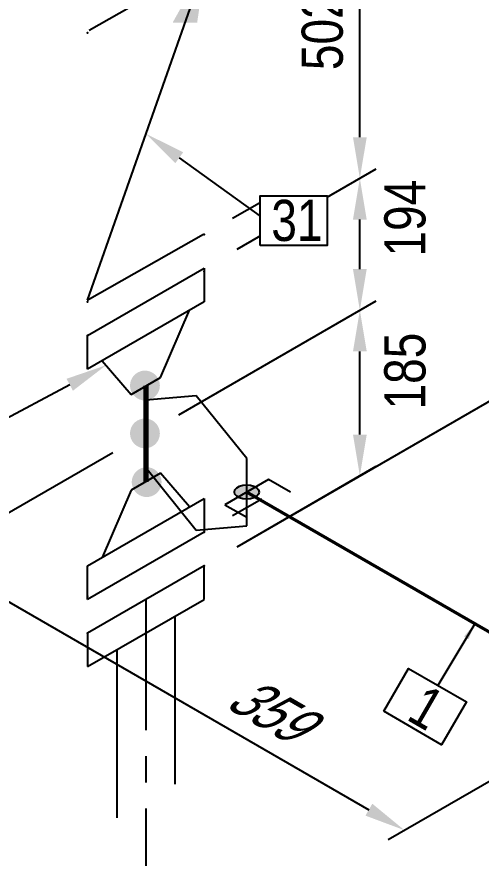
# Model space of a CAD drawing. Header units: millimetres. Extents: x 0 to 594, y 0 to 420.
# Drawn here: x 245.2 to 273.4, y 118.8 to 169.9 of the extents above; entities that cross this region are included whole.
import ezdxf
from ezdxf import colors
from ezdxf.entities.mleader import LeaderData, LeaderLine
from ezdxf.enums import TextEntityAlignment as Align
from ezdxf.math import Vec2, Vec3

# ---------------------------------------------------------------- set-up
doc = ezdxf.new("R2010")
doc.units = ezdxf.units.MM
doc.header["$LTSCALE"] = 0.25
doc.linetypes.add('CENTER', pattern=[50.8, 31.75, -6.35, 6.35, -6.35])
doc.linetypes.add('DASHED2', pattern=[9.525, 6.35, -3.175])
for name, color, linetype in [('기호', 4, 'Continuous'), ('밸브', 4, 'Continuous'), ('연속', 7, 'DASHED2'), ('열 추적 선', 7, 'CENTER'), ('용접', 1, 'Continuous'), ('주석', 7, 'Continuous'), ('치수', 1, 'Continuous')]:
    doc.layers.add(name, color=color, linetype=linetype)
doc.layers.add('파이프', color=3, linetype='Continuous', lineweight=70)
doc.layers.add('파이프 작은 보어', color=30, linetype='Continuous', lineweight=50)
doc.styles.add('AdskIsoAnnotation', font='arial.ttf', dxfattribs={"width": 0.8, "height": 1})
doc.styles.add('AdskIsoMetric', font='arial.ttf', dxfattribs={"width": 0.8, "height": 2.5})
doc.styles.add('AdskIsoMetric-30', font='arial.ttf', dxfattribs={"width": 0.8, "height": 2.5})
doc.styles.add('AdskIsoMetric30', font='arial.ttf', dxfattribs={"width": 0.8, "oblique": 30, "height": 2.5})
doc.styles.get("Standard").update_dxf_attribs({"font": 'arial.ttf'})
doc.dimstyles.new('AdskIsoMetric', dxfattribs={"dimtxt": 2.5, "dimasz": 2.5, "dimexe": 1, "dimexo": 2, "dimgap": 0.8, "dimtad": 1, "dimdec": 0, "dimrnd": 1, "dimzin": 0, "dimdsep": 46, "dimtxsty": 'AdskIsoMetric', "dimcen": 0, "dimclrt": 7, "dimadec": 0, "dimazin": 0, "dimtfac": 1, "dimtdec": 0, "dimtmove": 1, "dimatfit": 3, "dimfxl": 0, "dimfrac": 2, "dimtolj": 1, "dimtzin": 0, "dimarcsym": 0})

# ---------------------------------------------------------------- blocks, each defined once
blk = doc.blocks.new('끝 장비-1-IsoRight')
at = {"color": 0, "linetype": 'ByBlock', "lineweight": -2, "extrusion": (0.707107, 0.408248, -0.57735)}
for p, q in [((-0.0884, 0.1531), (-0.5303, 0.4082)), ((0, 0.2041), (-0.0884, 0.2552)), ((-0.0884, 0.2552), (-0.0884, -0.1531)), ((-0.0884, -0.051), (-0.5303, 0.2041)), ((0, -0.2041), (0, 0.2041)), ((-0.0884, -0.1531), (0, -0.2041))]:
    blk.add_line(p, q, dxfattribs=at)
blk = doc.blocks.new('개스킷-1-IsoRight')
at = {"color": 0, "linetype": 'ByBlock', "lineweight": -2, "extrusion": (1, 0, 0)}
for p in [(-0.0442, 0.2296), (0.0442, 0.1786), (-0.0529, -0.1736), (0.0442, -0.2296)]:
    blk.add_point(p, dxfattribs=at)
blk = doc.blocks.new('플랜지WN-1-IsoRight')
at = {"color": 0, "linetype": 'ByBlock', "lineweight": -2, "extrusion": (0.707107, 0.408248, -0.57735)}
for p, q in [((0.0221, 0.1914), (0.1105, 0.1403)), ((0.0221, -0.2169), (0.0221, 0.1914)), ((0.0221, 0.1403), (-0.1105, 0.1148)), ((0.1105, 0.1403), (0.1105, -0.2679)), ((-0.1105, 0.1148), (-0.1105, 0.0128)), ((-0.1105, 0.0128), (0.0221, -0.1659)), ((0.1105, -0.2679), (0.0221, -0.2169))]:
    blk.add_line(p, q, dxfattribs=at)
blk = doc.blocks.new('화살표된 체크 밸브-2-Iso2DSkew180')
h = blk.add_hatch(color=256)
h.paths.add_polyline_path([(2.374, 6.741), (3.117, 6.732), (3.632, 10.313)], flags=0)
h.paths.add_polyline_path([(1.631, 6.75), (2.374, 6.741), (3.632, 10.313)], flags=0)
at = {"color": 0, "extrusion": (-0.707107, 0.408248, -0.57735)}
for p, q in [((3.627, 10.3), (-3.561, -10.112)), ((-3.444, 6.285), (3.627, 10.3)), ((-3.561, -10.112), (3.51, -6.097))]:
    blk.add_line(p, q, dxfattribs=at)
blk = doc.blocks.new('*D95')
at = {"layer": 'Defpoints', "color": 0}
for p in [(253.05, 144.559), (281.742, 127.993), (268.752, 120.493)]:
    blk.add_point(p, dxfattribs=at)
at = {"layer": '치수', "color": 0, "lineweight": -2}
for p, q in [((251.05, 143.404), (239.059, 136.482)), ((242.224, 135.809), (266.587, 121.743)), ((279.742, 126.838), (267.752, 119.916))]:
    blk.add_line(p, q, dxfattribs=at)
at = {"layer": '치수', "color": 0}
for points in [[(242.433, 136.17), (242.016, 135.448), (240.059, 137.059)], [(266.795, 122.104), (266.379, 121.382), (268.752, 120.493)]]:
    blk.add_solid(points, dxfattribs=at)
at = {"layer": '치수', "color": 7, "insert": (260.411, 127.925), "char_height": 2.5, "attachment_point": 5, "rotation": 330, "style": 'AdskIsoMetric30'}
blk.add_mtext('\\A1;359', dxfattribs=at)
blk = doc.blocks.new('*D117')
at = {"layer": 'Defpoints', "color": 0}
for p in [(266.04, 152.059), (253.05, 144.559), (256.585, 136.55)]:
    blk.add_point(p, dxfattribs=at)
at = {"layer": '치수', "color": 0, "lineweight": -2}
for p, q in [((255.05, 145.714), (267.04, 152.636)), ((266.04, 144.509), (266.04, 149.559)), ((258.585, 137.704), (267.04, 142.586))]:
    blk.add_line(p, q, dxfattribs=at)
at = {"layer": '치수', "color": 0}
for points in [[(265.623, 149.559), (266.457, 149.559), (266.04, 152.059)], [(265.623, 144.509), (266.457, 144.509), (266.04, 142.009)]]:
    blk.add_solid(points, dxfattribs=at)
at = {"layer": '치수', "color": 7, "insert": (268.79, 148.367), "char_height": 2.5, "attachment_point": 5, "rotation": 90, "style": 'AdskIsoMetric-30'}
blk.add_mtext('\\A1;185', dxfattribs=at)
blk = doc.blocks.new('개스킷 해치 표식-1-IsoRight')
at = {"linetype": 'ByBlock', "lineweight": -2, "extrusion": (0.707107, 0.408248, -0.57735)}
blk.add_line((0, 0), (0, 0.1021), dxfattribs=at)
blk = doc.blocks.new('*D118')
at = {"layer": 'Defpoints', "color": 0}
for p in [(266.04, 160.068), (256.585, 154.609), (253.05, 144.559)]:
    blk.add_point(p, dxfattribs=at)
at = {"layer": '치수', "color": 0, "lineweight": -2}
for p, q in [((258.585, 155.764), (267.04, 160.645)), ((266.04, 154.559), (266.04, 157.568)), ((255.05, 145.714), (267.04, 152.636))]:
    blk.add_line(p, q, dxfattribs=at)
at = {"layer": '치수', "color": 0}
for points in [[(265.623, 157.568), (266.457, 157.568), (266.04, 160.068)], [(265.623, 154.559), (266.457, 154.559), (266.04, 152.059)]]:
    blk.add_solid(points, dxfattribs=at)
at = {"layer": '치수', "color": 7, "insert": (268.79, 157.651), "char_height": 2.5, "attachment_point": 5, "rotation": 90, "style": 'AdskIsoMetric-30'}
blk.add_mtext('\\A1;194', dxfattribs=at)
blk = doc.blocks.new('*D119')
at = {"layer": 'Defpoints', "color": 0}
for p in [(266.04, 180.491), (256.585, 175.032), (256.585, 154.609)]:
    blk.add_point(p, dxfattribs=at)
at = {"layer": '치수', "color": 0, "lineweight": -2}
for p, q in [((258.585, 176.187), (267.04, 181.068)), ((266.04, 162.568), (266.04, 177.991)), ((258.585, 155.764), (267.04, 160.645))]:
    blk.add_line(p, q, dxfattribs=at)
at = {"layer": '치수', "color": 0}
for points in [[(265.623, 177.991), (266.457, 177.991), (266.04, 180.491)], [(265.623, 162.568), (266.457, 162.568), (266.04, 160.068)]]:
    blk.add_solid(points, dxfattribs=at)
at = {"layer": '치수', "color": 7, "insert": (263.774, 168.971), "char_height": 2.5, "attachment_point": 5, "rotation": 90, "style": 'AdskIsoMetric-30'}
blk.add_mtext('\\A1;502', dxfattribs=at)
blk = doc.blocks.new('*D124')
at = {"layer": 'Defpoints', "color": 0}
for p in [(274.7, 282.258), (253.05, 269.758), (256.585, 136.55)]:
    blk.add_point(p, dxfattribs=at)
at = {"layer": '치수', "color": 0, "lineweight": -2}
for p, q in [((255.05, 270.913), (275.7, 282.835)), ((274.7, 149.509), (274.7, 279.758)), ((258.585, 137.704), (275.7, 147.586))]:
    blk.add_line(p, q, dxfattribs=at)
at = {"layer": '치수', "color": 0}
for points in [[(274.284, 279.758), (275.117, 279.758), (274.7, 282.258)], [(274.284, 149.509), (275.117, 149.509), (274.7, 147.009)]]:
    blk.add_solid(points, dxfattribs=at)
at = {"layer": '치수', "color": 7, "insert": (272.433, 213.324), "char_height": 2.5, "attachment_point": 5, "rotation": 90, "style": 'AdskIsoMetric-30'}
blk.add_mtext('\\A1;1885', dxfattribs=at)
blk = doc.blocks.new('Olet1-2-Iso2DSkew180')
at = {"color": 0, "linetype": 'ByBlock', "lineweight": -2, "extrusion": (-0.707107, -0.408248, 0.57735)}
for p, q in [((3.062, 2.315), (0, 2.041)), ((6.124, -1.494), (3.062, 2.315)), ((0, 2.041), (0, -2.041)), ((6.124, -5.577), (6.124, -1.494)), ((0, -2.041), (3.062, -5.85)), ((3.062, -5.85), (6.124, -5.577))]:
    blk.add_line(p, q, dxfattribs=at)
blk = doc.blocks.new('SocketWeld-2-IsoLeft')
blk.add_hatch(color=256).paths.add_polyline_path([(0.0405, 0.017), (0.0406, 0.0168), (0.0407, 0.0166), (0.0409, 0.0165), (0.041, 0.0163), (0.0412, 0.0161), (0.0413, 0.016), (0.0415, 0.0158), (0.0416, 0.0157), (0.0418, 0.0155), (0.0419, 0.0153), (0.042, 0.0152), (0.0422, 0.015), (0.0423, 0.0148), (0.0425, 0.0147), (0.0426, 0.0145), (0.0428, 0.0143), (0.0429, 0.0142), (0.0431, 0.014), (0.0432, 0.0138), (0.0433, 0.0137), (0.0435, 0.0135), (0.0436, 0.0134), (0.0438, 0.0132), (0.0439, 0.013), (0.0441, 0.0129), (0.0442, 0.0127), (0.0444, 0.0125), (0.0445, 0.0124), (0.0447, 0.0122), (0.0448, 0.012), (0.0449, 0.0119), (0.0451, 0.0117), (0.0452, 0.0115), (0.0454, 0.0114), (0.0455, 0.0112), (0.0457, 0.0111), (0.0458, 0.0109), (0.046, 0.0107), (0.0461, 0.0106), (0.0462, 0.0104), (0.0464, 0.0102), (0.0465, 0.0101), (0.0467, 0.0099), (0.0468, 0.0097), (0.047, 0.0096), (0.0471, 0.0094), (0.0473, 0.0092), (0.0474, 0.0091), (0.0476, 0.0089), (0.0476, 0.0089), (0.0476, 0.0087), (0.0477, 0.0086), (0.0477, 0.0084), (0.0478, 0.0082), (0.0478, 0.008), (0.0479, 0.0078), (0.0479, 0.0076), (0.048, 0.0075), (0.048, 0.0073), (0.0481, 0.0071), (0.0481, 0.0069), (0.0482, 0.0067), (0.0482, 0.0066), (0.0483, 0.0064), (0.0483, 0.0062), (0.0484, 0.006), (0.0484, 0.0058), (0.0485, 0.0056), (0.0485, 0.0055), (0.0486, 0.0053), (0.0486, 0.0051), (0.0487, 0.0049), (0.0487, 0.0047), (0.0488, 0.0046), (0.0488, 0.0044), (0.0489, 0.0042), (0.0489, 0.004), (0.049, 0.0038), (0.049, 0.0036), (0.0491, 0.0035), (0.0491, 0.0033), (0.0492, 0.0031), (0.0492, 0.0029), (0.0493, 0.0027), (0.0493, 0.0025), (0.0494, 0.0024), (0.0494, 0.0022), (0.0495, 0.002), (0.0495, 0.0018), (0.0496, 0.0016), (0.0496, 0.0015), (0.0497, 0.0013), (0.0497, 0.0011), (0.0498, 0.0009), (0.0498, 0.0007), (0.0499, 0.0005), (0.0499, 0.0004), (0.05, 0.0002), (0.05, 0), (0.05, 0), (0.05, -0.0002), (0.0499, -0.0004), (0.0499, -0.0005), (0.0498, -0.0007), (0.0498, -0.0009), (0.0497, -0.0011), (0.0497, -0.0013), (0.0496, -0.0015), (0.0496, -0.0016), (0.0495, -0.0018), (0.0495, -0.002), (0.0494, -0.0022), (0.0494, -0.0024), (0.0493, -0.0025), (0.0493, -0.0027), (0.0492, -0.0029), (0.0492, -0.0031), (0.0491, -0.0033), (0.0491, -0.0035), (0.049, -0.0036), (0.049, -0.0038), (0.0489, -0.004), (0.0489, -0.0042), (0.0488, -0.0044), (0.0488, -0.0046), (0.0487, -0.0047), (0.0487, -0.0049), (0.0486, -0.0051), (0.0486, -0.0053), (0.0485, -0.0055), (0.0485, -0.0056), (0.0484, -0.0058), (0.0484, -0.006), (0.0483, -0.0062), (0.0483, -0.0064), (0.0482, -0.0066), (0.0482, -0.0067), (0.0481, -0.0069), (0.0481, -0.0071), (0.048, -0.0073), (0.048, -0.0075), (0.0479, -0.0076), (0.0479, -0.0078), (0.0478, -0.008), (0.0478, -0.0082), (0.0477, -0.0084), (0.0477, -0.0086), (0.0476, -0.0087), (0.0476, -0.0089), (0.0476, -0.0089), (0.0474, -0.0091), (0.0473, -0.0092), (0.0471, -0.0094), (0.047, -0.0096), (0.0468, -0.0097), (0.0467, -0.0099), (0.0465, -0.0101), (0.0464, -0.0102), (0.0462, -0.0104), (0.0461, -0.0106), (0.046, -0.0107), (0.0458, -0.0109), (0.0457, -0.0111), (0.0455, -0.0112), (0.0454, -0.0114), (0.0452, -0.0115), (0.0451, -0.0117), (0.0449, -0.0119), (0.0448, -0.012), (0.0447, -0.0122), (0.0445, -0.0124), (0.0444, -0.0125), (0.0442, -0.0127), (0.0441, -0.0129), (0.0439, -0.013), (0.0438, -0.0132), (0.0436, -0.0134), (0.0435, -0.0135), (0.0433, -0.0137), (0.0432, -0.0138), (0.0431, -0.014), (0.0429, -0.0142), (0.0428, -0.0143), (0.0426, -0.0145), (0.0425, -0.0147), (0.0423, -0.0148), (0.0422, -0.015), (0.042, -0.0152), (0.0419, -0.0153), (0.0418, -0.0155), (0.0416, -0.0157), (0.0415, -0.0158), (0.0413, -0.016), (0.0412, -0.0161), (0.041, -0.0163), (0.0409, -0.0165), (0.0407, -0.0166), (0.0406, -0.0168), (0.0405, -0.017), (0.0405, -0.017), (0.0402, -0.0171), (0.04, -0.0172), (0.0398, -0.0174), (0.0395, -0.0175), (0.0393, -0.0176), (0.0391, -0.0177), (0.0389, -0.0179), (0.0386, -0.018), (0.0384, -0.0181), (0.0382, -0.0183), (0.038, -0.0184), (0.0377, -0.0185), (0.0375, -0.0187), (0.0373, -0.0188), (0.0371, -0.0189), (0.0368, -0.0191), (0.0366, -0.0192), (0.0364, -0.0193), (0.0362, -0.0194), (0.0359, -0.0196), (0.0357, -0.0197), (0.0355, -0.0198), (0.0353, -0.02), (0.035, -0.0201), (0.0348, -0.0202), (0.0346, -0.0204), (0.0344, -0.0205), (0.0341, -0.0206), (0.0339, -0.0207), (0.0337, -0.0209), (0.0335, -0.021), (0.0332, -0.0211), (0.033, -0.0213), (0.0328, -0.0214), (0.0325, -0.0215), (0.0323, -0.0217), (0.0321, -0.0218), (0.0319, -0.0219), (0.0316, -0.0221), (0.0314, -0.0222), (0.0312, -0.0223), (0.031, -0.0224), (0.0307, -0.0226), (0.0305, -0.0227), (0.0303, -0.0228), (0.0301, -0.023), (0.0298, -0.0231), (0.0296, -0.0232), (0.0294, -0.0234), (0.0294, -0.0234), (0.0291, -0.0234), (0.0288, -0.0235), (0.0285, -0.0236), (0.0283, -0.0237), (0.028, -0.0238), (0.0277, -0.0239), (0.0274, -0.0239), (0.0271, -0.024), (0.0268, -0.0241), (0.0265, -0.0242), (0.0263, -0.0243), (0.026, -0.0244), (0.0257, -0.0244), (0.0254, -0.0245), (0.0251, -0.0246), (0.0248, -0.0247), (0.0246, -0.0248), (0.0243, -0.0249), (0.024, -0.0249), (0.0237, -0.025), (0.0234, -0.0251), (0.0231, -0.0252), (0.0228, -0.0253), (0.0226, -0.0254), (0.0223, -0.0254), (0.022, -0.0255), (0.0217, -0.0256), (0.0214, -0.0257), (0.0211, -0.0258), (0.0209, -0.0259), (0.0206, -0.0259), (0.0203, -0.026), (0.02, -0.0261), (0.0197, -0.0262), (0.0194, -0.0263), (0.0191, -0.0264), (0.0189, -0.0265), (0.0186, -0.0265), (0.0183, -0.0266), (0.018, -0.0267), (0.0177, -0.0268), (0.0174, -0.0269), (0.0172, -0.027), (0.0169, -0.027), (0.0166, -0.0271), (0.0163, -0.0272), (0.016, -0.0273), (0.0157, -0.0274), (0.0155, -0.0275), (0.0155, -0.0275), (0.0151, -0.0275), (0.0148, -0.0275), (0.0145, -0.0275), (0.0142, -0.0276), (0.0139, -0.0276), (0.0136, -0.0276), (0.0132, -0.0277), (0.0129, -0.0277), (0.0126, -0.0277), (0.0123, -0.0277), (0.012, -0.0278), (0.0117, -0.0278), (0.0114, -0.0278), (0.011, -0.0279), (0.0107, -0.0279), (0.0104, -0.0279), (0.0101, -0.0279), (0.0098, -0.028), (0.0095, -0.028), (0.0091, -0.028), (0.0088, -0.0281), (0.0085, -0.0281), (0.0082, -0.0281), (0.0079, -0.0281), (0.0076, -0.0282), (0.0073, -0.0282), (0.0069, -0.0282), (0.0066, -0.0283), (0.0063, -0.0283), (0.006, -0.0283), (0.0057, -0.0283), (0.0054, -0.0284), (0.005, -0.0284), (0.0047, -0.0284), (0.0044, -0.0285), (0.0041, -0.0285), (0.0038, -0.0285), (0.0035, -0.0286), (0.0032, -0.0286), (0.0028, -0.0286), (0.0025, -0.0286), (0.0022, -0.0287), (0.0019, -0.0287), (0.0016, -0.0287), (0.0013, -0.0288), (0.0009, -0.0288), (0.0006, -0.0288), (0.0003, -0.0288), (0, -0.0289), (0, -0.0289), (-0.0003, -0.0288), (-0.0006, -0.0288), (-0.0009, -0.0288), (-0.0013, -0.0288), (-0.0016, -0.0287), (-0.0019, -0.0287), (-0.0022, -0.0287), (-0.0025, -0.0286), (-0.0028, -0.0286), (-0.0032, -0.0286), (-0.0035, -0.0286), (-0.0038, -0.0285), (-0.0041, -0.0285), (-0.0044, -0.0285), (-0.0047, -0.0284), (-0.005, -0.0284), (-0.0054, -0.0284), (-0.0057, -0.0283), (-0.006, -0.0283), (-0.0063, -0.0283), (-0.0066, -0.0283), (-0.0069, -0.0282), (-0.0073, -0.0282), (-0.0076, -0.0282), (-0.0079, -0.0281), (-0.0082, -0.0281), (-0.0085, -0.0281), (-0.0088, -0.0281), (-0.0091, -0.028), (-0.0095, -0.028), (-0.0098, -0.028), (-0.0101, -0.0279), (-0.0104, -0.0279), (-0.0107, -0.0279), (-0.011, -0.0279), (-0.0114, -0.0278), (-0.0117, -0.0278), (-0.012, -0.0278), (-0.0123, -0.0277), (-0.0126, -0.0277), (-0.0129, -0.0277), (-0.0132, -0.0277), (-0.0136, -0.0276), (-0.0139, -0.0276), (-0.0142, -0.0276), (-0.0145, -0.0275), (-0.0148, -0.0275), (-0.0151, -0.0275), (-0.0155, -0.0275), (-0.0155, -0.0275), (-0.0157, -0.0274), (-0.016, -0.0273), (-0.0163, -0.0272), (-0.0166, -0.0271), (-0.0169, -0.027), (-0.0172, -0.027), (-0.0174, -0.0269), (-0.0177, -0.0268), (-0.018, -0.0267), (-0.0183, -0.0266), (-0.0186, -0.0265), (-0.0189, -0.0265), (-0.0191, -0.0264), (-0.0194, -0.0263), (-0.0197, -0.0262), (-0.02, -0.0261), (-0.0203, -0.026), (-0.0206, -0.0259), (-0.0209, -0.0259), (-0.0211, -0.0258), (-0.0214, -0.0257), (-0.0217, -0.0256), (-0.022, -0.0255), (-0.0223, -0.0254), (-0.0226, -0.0254), (-0.0228, -0.0253), (-0.0231, -0.0252), (-0.0234, -0.0251), (-0.0237, -0.025), (-0.024, -0.0249), (-0.0243, -0.0249), (-0.0246, -0.0248), (-0.0248, -0.0247), (-0.0251, -0.0246), (-0.0254, -0.0245), (-0.0257, -0.0244), (-0.026, -0.0244), (-0.0263, -0.0243), (-0.0265, -0.0242), (-0.0268, -0.0241), (-0.0271, -0.024), (-0.0274, -0.0239), (-0.0277, -0.0239), (-0.028, -0.0238), (-0.0283, -0.0237), (-0.0285, -0.0236), (-0.0288, -0.0235), (-0.0291, -0.0234), (-0.0294, -0.0234), (-0.0294, -0.0234), (-0.0296, -0.0232), (-0.0298, -0.0231), (-0.0301, -0.023), (-0.0303, -0.0228), (-0.0305, -0.0227), (-0.0307, -0.0226), (-0.031, -0.0224), (-0.0312, -0.0223), (-0.0314, -0.0222), (-0.0316, -0.0221), (-0.0319, -0.0219), (-0.0321, -0.0218), (-0.0323, -0.0217), (-0.0325, -0.0215), (-0.0328, -0.0214), (-0.033, -0.0213), (-0.0332, -0.0211), (-0.0335, -0.021), (-0.0337, -0.0209), (-0.0339, -0.0207), (-0.0341, -0.0206), (-0.0344, -0.0205), (-0.0346, -0.0204), (-0.0348, -0.0202), (-0.035, -0.0201), (-0.0353, -0.02), (-0.0355, -0.0198), (-0.0357, -0.0197), (-0.0359, -0.0196), (-0.0362, -0.0194), (-0.0364, -0.0193), (-0.0366, -0.0192), (-0.0368, -0.0191), (-0.0371, -0.0189), (-0.0373, -0.0188), (-0.0375, -0.0187), (-0.0377, -0.0185), (-0.038, -0.0184), (-0.0382, -0.0183), (-0.0384, -0.0181), (-0.0386, -0.018), (-0.0389, -0.0179), (-0.0391, -0.0177), (-0.0393, -0.0176), (-0.0395, -0.0175), (-0.0398, -0.0174), (-0.04, -0.0172), (-0.0402, -0.0171), (-0.0405, -0.017), (-0.0405, -0.017), (-0.0406, -0.0168), (-0.0407, -0.0166), (-0.0409, -0.0165), (-0.041, -0.0163), (-0.0412, -0.0161), (-0.0413, -0.016), (-0.0415, -0.0158), (-0.0416, -0.0157), (-0.0418, -0.0155), (-0.0419, -0.0153), (-0.042, -0.0152), (-0.0422, -0.015), (-0.0423, -0.0148), (-0.0425, -0.0147), (-0.0426, -0.0145), (-0.0428, -0.0143), (-0.0429, -0.0142), (-0.0431, -0.014), (-0.0432, -0.0138), (-0.0433, -0.0137), (-0.0435, -0.0135), (-0.0436, -0.0134), (-0.0438, -0.0132), (-0.0439, -0.013), (-0.0441, -0.0129), (-0.0442, -0.0127), (-0.0444, -0.0125), (-0.0445, -0.0124), (-0.0447, -0.0122), (-0.0448, -0.012), (-0.0449, -0.0119), (-0.0451, -0.0117), (-0.0452, -0.0115), (-0.0454, -0.0114), (-0.0455, -0.0112), (-0.0457, -0.0111), (-0.0458, -0.0109), (-0.046, -0.0107), (-0.0461, -0.0106), (-0.0462, -0.0104), (-0.0464, -0.0102), (-0.0465, -0.0101), (-0.0467, -0.0099), (-0.0468, -0.0097), (-0.047, -0.0096), (-0.0471, -0.0094), (-0.0473, -0.0092), (-0.0474, -0.0091), (-0.0476, -0.0089), (-0.0476, -0.0089), (-0.0476, -0.0087), (-0.0477, -0.0086), (-0.0477, -0.0084), (-0.0478, -0.0082), (-0.0478, -0.008), (-0.0479, -0.0078), (-0.0479, -0.0076), (-0.048, -0.0075), (-0.048, -0.0073), (-0.0481, -0.0071), (-0.0481, -0.0069), (-0.0482, -0.0067), (-0.0482, -0.0066), (-0.0483, -0.0064), (-0.0483, -0.0062), (-0.0484, -0.006), (-0.0484, -0.0058), (-0.0485, -0.0056), (-0.0485, -0.0055), (-0.0486, -0.0053), (-0.0486, -0.0051), (-0.0487, -0.0049), (-0.0487, -0.0047), (-0.0488, -0.0046), (-0.0488, -0.0044), (-0.0489, -0.0042), (-0.0489, -0.004), (-0.049, -0.0038), (-0.049, -0.0036), (-0.0491, -0.0035), (-0.0491, -0.0033), (-0.0492, -0.0031), (-0.0492, -0.0029), (-0.0493, -0.0027), (-0.0493, -0.0025), (-0.0494, -0.0024), (-0.0494, -0.0022), (-0.0495, -0.002), (-0.0495, -0.0018), (-0.0496, -0.0016), (-0.0496, -0.0015), (-0.0497, -0.0013), (-0.0497, -0.0011), (-0.0498, -0.0009), (-0.0498, -0.0007), (-0.0499, -0.0005), (-0.0499, -0.0004), (-0.05, -0.0002), (-0.05, 0), (-0.05, 0), (-0.05, 0.0002), (-0.0499, 0.0004), (-0.0499, 0.0005), (-0.0498, 0.0007), (-0.0498, 0.0009), (-0.0497, 0.0011), (-0.0497, 0.0013), (-0.0496, 0.0015), (-0.0496, 0.0016), (-0.0495, 0.0018), (-0.0495, 0.002), (-0.0494, 0.0022), (-0.0494, 0.0024), (-0.0493, 0.0025), (-0.0493, 0.0027), (-0.0492, 0.0029), (-0.0492, 0.0031), (-0.0491, 0.0033), (-0.0491, 0.0035), (-0.049, 0.0036), (-0.049, 0.0038), (-0.0489, 0.004), (-0.0489, 0.0042), (-0.0488, 0.0044), (-0.0488, 0.0046), (-0.0487, 0.0047), (-0.0487, 0.0049), (-0.0486, 0.0051), (-0.0486, 0.0053), (-0.0485, 0.0055), (-0.0485, 0.0056), (-0.0484, 0.0058), (-0.0484, 0.006), (-0.0483, 0.0062), (-0.0483, 0.0064), (-0.0482, 0.0066), (-0.0482, 0.0067), (-0.0481, 0.0069), (-0.0481, 0.0071), (-0.048, 0.0073), (-0.048, 0.0075), (-0.0479, 0.0076), (-0.0479, 0.0078), (-0.0478, 0.008), (-0.0478, 0.0082), (-0.0477, 0.0084), (-0.0477, 0.0086), (-0.0476, 0.0087), (-0.0476, 0.0089), (-0.0476, 0.0089), (-0.0474, 0.0091), (-0.0473, 0.0092), (-0.0471, 0.0094), (-0.047, 0.0096), (-0.0468, 0.0097), (-0.0467, 0.0099), (-0.0465, 0.0101), (-0.0464, 0.0102), (-0.0462, 0.0104), (-0.0461, 0.0106), (-0.046, 0.0107), (-0.0458, 0.0109), (-0.0457, 0.0111), (-0.0455, 0.0112), (-0.0454, 0.0114), (-0.0452, 0.0115), (-0.0451, 0.0117), (-0.0449, 0.0119), (-0.0448, 0.012), (-0.0447, 0.0122), (-0.0445, 0.0124), (-0.0444, 0.0125), (-0.0442, 0.0127), (-0.0441, 0.0129), (-0.0439, 0.013), (-0.0438, 0.0132), (-0.0436, 0.0134), (-0.0435, 0.0135), (-0.0433, 0.0137), (-0.0432, 0.0138), (-0.0431, 0.014), (-0.0429, 0.0142), (-0.0428, 0.0143), (-0.0426, 0.0145), (-0.0425, 0.0147), (-0.0423, 0.0148), (-0.0422, 0.015), (-0.042, 0.0152), (-0.0419, 0.0153), (-0.0418, 0.0155), (-0.0416, 0.0157), (-0.0415, 0.0158), (-0.0413, 0.016), (-0.0412, 0.0161), (-0.041, 0.0163), (-0.0409, 0.0165), (-0.0407, 0.0166), (-0.0406, 0.0168), (-0.0405, 0.017), (-0.0405, 0.017), (-0.0402, 0.0171), (-0.04, 0.0172), (-0.0398, 0.0174), (-0.0395, 0.0175), (-0.0393, 0.0176), (-0.0391, 0.0177), (-0.0389, 0.0179), (-0.0386, 0.018), (-0.0384, 0.0181), (-0.0382, 0.0183), (-0.038, 0.0184), (-0.0377, 0.0185), (-0.0375, 0.0187), (-0.0373, 0.0188), (-0.0371, 0.0189), (-0.0368, 0.0191), (-0.0366, 0.0192), (-0.0364, 0.0193), (-0.0362, 0.0194), (-0.0359, 0.0196), (-0.0357, 0.0197), (-0.0355, 0.0198), (-0.0353, 0.02), (-0.035, 0.0201), (-0.0348, 0.0202), (-0.0346, 0.0204), (-0.0344, 0.0205), (-0.0341, 0.0206), (-0.0339, 0.0207), (-0.0337, 0.0209), (-0.0335, 0.021), (-0.0332, 0.0211), (-0.033, 0.0213), (-0.0328, 0.0214), (-0.0325, 0.0215), (-0.0323, 0.0217), (-0.0321, 0.0218), (-0.0319, 0.0219), (-0.0316, 0.0221), (-0.0314, 0.0222), (-0.0312, 0.0223), (-0.031, 0.0224), (-0.0307, 0.0226), (-0.0305, 0.0227), (-0.0303, 0.0228), (-0.0301, 0.023), (-0.0298, 0.0231), (-0.0296, 0.0232), (-0.0294, 0.0234), (-0.0294, 0.0234), (-0.0291, 0.0234), (-0.0288, 0.0235), (-0.0285, 0.0236), (-0.0283, 0.0237), (-0.028, 0.0238), (-0.0277, 0.0239), (-0.0274, 0.0239), (-0.0271, 0.024), (-0.0268, 0.0241), (-0.0265, 0.0242), (-0.0263, 0.0243), (-0.026, 0.0244), (-0.0257, 0.0244), (-0.0254, 0.0245), (-0.0251, 0.0246), (-0.0248, 0.0247), (-0.0246, 0.0248), (-0.0243, 0.0249), (-0.024, 0.0249), (-0.0237, 0.025), (-0.0234, 0.0251), (-0.0231, 0.0252), (-0.0228, 0.0253), (-0.0226, 0.0254), (-0.0223, 0.0254), (-0.022, 0.0255), (-0.0217, 0.0256), (-0.0214, 0.0257), (-0.0211, 0.0258), (-0.0209, 0.0259), (-0.0206, 0.0259), (-0.0203, 0.026), (-0.02, 0.0261), (-0.0197, 0.0262), (-0.0194, 0.0263), (-0.0191, 0.0264), (-0.0189, 0.0265), (-0.0186, 0.0265), (-0.0183, 0.0266), (-0.018, 0.0267), (-0.0177, 0.0268), (-0.0174, 0.0269), (-0.0172, 0.027), (-0.0169, 0.027), (-0.0166, 0.0271), (-0.0163, 0.0272), (-0.016, 0.0273), (-0.0157, 0.0274), (-0.0155, 0.0275), (-0.0155, 0.0275), (-0.0151, 0.0275), (-0.0148, 0.0275), (-0.0145, 0.0275), (-0.0142, 0.0276), (-0.0139, 0.0276), (-0.0136, 0.0276), (-0.0132, 0.0277), (-0.0129, 0.0277), (-0.0126, 0.0277), (-0.0123, 0.0277), (-0.012, 0.0278), (-0.0117, 0.0278), (-0.0114, 0.0278), (-0.011, 0.0279), (-0.0107, 0.0279), (-0.0104, 0.0279), (-0.0101, 0.0279), (-0.0098, 0.028), (-0.0095, 0.028), (-0.0091, 0.028), (-0.0088, 0.0281), (-0.0085, 0.0281), (-0.0082, 0.0281), (-0.0079, 0.0281), (-0.0076, 0.0282), (-0.0073, 0.0282), (-0.0069, 0.0282), (-0.0066, 0.0283), (-0.0063, 0.0283), (-0.006, 0.0283), (-0.0057, 0.0283), (-0.0054, 0.0284), (-0.005, 0.0284), (-0.0047, 0.0284), (-0.0044, 0.0285), (-0.0041, 0.0285), (-0.0038, 0.0285), (-0.0035, 0.0286), (-0.0032, 0.0286), (-0.0028, 0.0286), (-0.0025, 0.0286), (-0.0022, 0.0287), (-0.0019, 0.0287), (-0.0016, 0.0287), (-0.0013, 0.0288), (-0.0009, 0.0288), (-0.0006, 0.0288), (-0.0003, 0.0288), (0, 0.0289), (0, 0.0289), (0.0003, 0.0288), (0.0006, 0.0288), (0.0009, 0.0288), (0.0013, 0.0288), (0.0016, 0.0287), (0.0019, 0.0287), (0.0022, 0.0287), (0.0025, 0.0286), (0.0028, 0.0286), (0.0032, 0.0286), (0.0035, 0.0286), (0.0038, 0.0285), (0.0041, 0.0285), (0.0044, 0.0285), (0.0047, 0.0284), (0.005, 0.0284), (0.0054, 0.0284), (0.0057, 0.0283), (0.006, 0.0283), (0.0063, 0.0283), (0.0066, 0.0283), (0.0069, 0.0282), (0.0073, 0.0282), (0.0076, 0.0282), (0.0079, 0.0281), (0.0082, 0.0281), (0.0085, 0.0281), (0.0088, 0.0281), (0.0091, 0.028), (0.0095, 0.028), (0.0098, 0.028), (0.0101, 0.0279), (0.0104, 0.0279), (0.0107, 0.0279), (0.011, 0.0279), (0.0114, 0.0278), (0.0117, 0.0278), (0.012, 0.0278), (0.0123, 0.0277), (0.0126, 0.0277), (0.0129, 0.0277), (0.0132, 0.0277), (0.0136, 0.0276), (0.0139, 0.0276), (0.0142, 0.0276), (0.0145, 0.0275), (0.0148, 0.0275), (0.0151, 0.0275), (0.0155, 0.0275), (0.0155, 0.0275), (0.0157, 0.0274), (0.016, 0.0273), (0.0163, 0.0272), (0.0166, 0.0271), (0.0169, 0.027), (0.0172, 0.027), (0.0174, 0.0269), (0.0177, 0.0268), (0.018, 0.0267), (0.0183, 0.0266), (0.0186, 0.0265), (0.0189, 0.0265), (0.0191, 0.0264), (0.0194, 0.0263), (0.0197, 0.0262), (0.02, 0.0261), (0.0203, 0.026), (0.0206, 0.0259), (0.0209, 0.0259), (0.0211, 0.0258), (0.0214, 0.0257), (0.0217, 0.0256), (0.022, 0.0255), (0.0223, 0.0254), (0.0226, 0.0254), (0.0228, 0.0253), (0.0231, 0.0252), (0.0234, 0.0251), (0.0237, 0.025), (0.024, 0.0249), (0.0243, 0.0249), (0.0246, 0.0248), (0.0248, 0.0247), (0.0251, 0.0246), (0.0254, 0.0245), (0.0257, 0.0244), (0.026, 0.0244), (0.0263, 0.0243), (0.0265, 0.0242), (0.0268, 0.0241), (0.0271, 0.024), (0.0274, 0.0239), (0.0277, 0.0239), (0.028, 0.0238), (0.0283, 0.0237), (0.0285, 0.0236), (0.0288, 0.0235), (0.0291, 0.0234), (0.0294, 0.0234), (0.0294, 0.0234), (0.0296, 0.0232), (0.0298, 0.0231), (0.0301, 0.023), (0.0303, 0.0228), (0.0305, 0.0227), (0.0307, 0.0226), (0.031, 0.0224), (0.0312, 0.0223), (0.0314, 0.0222), (0.0316, 0.0221), (0.0319, 0.0219), (0.0321, 0.0218), (0.0323, 0.0217), (0.0325, 0.0215), (0.0328, 0.0214), (0.033, 0.0213), (0.0332, 0.0211), (0.0335, 0.021), (0.0337, 0.0209), (0.0339, 0.0207), (0.0341, 0.0206), (0.0344, 0.0205), (0.0346, 0.0204), (0.0348, 0.0202), (0.035, 0.0201), (0.0353, 0.02), (0.0355, 0.0198), (0.0357, 0.0197), (0.0359, 0.0196), (0.0362, 0.0194), (0.0364, 0.0193), (0.0366, 0.0192), (0.0368, 0.0191), (0.0371, 0.0189), (0.0373, 0.0188), (0.0375, 0.0187), (0.0377, 0.0185), (0.038, 0.0184), (0.0382, 0.0183), (0.0384, 0.0181), (0.0386, 0.018), (0.0389, 0.0179), (0.0391, 0.0177), (0.0393, 0.0176), (0.0395, 0.0175), (0.0398, 0.0174), (0.04, 0.0172), (0.0402, 0.0171)], flags=0)
at = {"color": 0, "linetype": 'ByBlock', "lineweight": -2, "extrusion": (0, -0.816497, -0.57735)}
for p, q in [((0.0884, 0.051), (0, 0.1021)), ((-0.0884, -0.051), (0.0884, 0.051)), ((-0.1768, 0), (-0.0884, -0.051)), ((-0.05, 0), (-0.0476, 0.0089)), ((-0.0476, -0.0089), (-0.05, 0)), ((-0.0476, 0.0089), (-0.0405, 0.017)), ((-0.0405, 0.017), (-0.0294, 0.0234)), ((-0.0294, 0.0234), (-0.0155, 0.0275)), ((-0.0155, 0.0275), (0, 0.0289)), ((0, 0.0289), (0.0155, 0.0275)), ((0.0155, 0.0275), (0.0294, 0.0234)), ((0.0294, 0.0234), (0.0405, 0.017)), ((0.0405, 0.017), (0.0476, 0.0089)), ((0.0476, 0.0089), (0.05, 0)), ((-0.0405, -0.017), (-0.0476, -0.0089)), ((-0.0294, -0.0234), (-0.0405, -0.017)), ((-0.0155, -0.0275), (-0.0294, -0.0234)), ((0, -0.0289), (-0.0155, -0.0275)), ((0.0155, -0.0275), (0, -0.0289)), ((0.0294, -0.0234), (0.0155, -0.0275)), ((0.0405, -0.017), (0.0294, -0.0234)), ((0.0476, -0.0089), (0.0405, -0.017)), ((0.05, 0), (0.0476, -0.0089))]:
    blk.add_line(p, q, dxfattribs=at)
blk = doc.blocks.new('Buttweld')
at = {"lineweight": -2}
blk.add_hatch(color=0, dxfattribs=at).paths.add_polyline_path([(0.044, -0.0026), (0.0433, 0.0053), (0.0413, 0.0129), (0.0379, 0.02), (0.0334, 0.0265), (0.0278, 0.0321), (0.0214, 0.0366), (0.0142, 0.0399), (0.0066, 0.042), (-0.0013, 0.0427), (-0.0091, 0.042), (-0.0168, 0.0399), (-0.0239, 0.0366), (-0.0304, 0.0321), (-0.036, 0.0265), (-0.0405, 0.02), (-0.0438, 0.0129), (-0.0459, 0.0053), (-0.0466, -0.0026), (-0.0459, -0.0105), (-0.0438, -0.0181), (-0.0405, -0.0252), (-0.036, -0.0317), (-0.0304, -0.0373), (-0.0239, -0.0418), (-0.0168, -0.0452), (-0.0091, -0.0472), (-0.0013, -0.0479), (0.0066, -0.0472), (0.0142, -0.0452), (0.0214, -0.0418), (0.0278, -0.0373), (0.0334, -0.0317), (0.0379, -0.0252), (0.0413, -0.0181), (0.0433, -0.0105)], is_closed=False, flags=0)
blk = doc.blocks.new('AnnoRect')
at = {"color": 0, "linetype": 'ByBlock', "lineweight": -2}
blk.add_wipeout([(-0.81, -0.6), (-0.81, 0.6), (0.81, 0.6), (0.81, -0.6)], dxfattribs=at)
blk.add_lwpolyline([(-0.81, -0.6), (-0.81, 0.6), (0.81, 0.6), (0.81, -0.6)], close=True, dxfattribs=at)
at = {"color": 0, "linetype": 'ByBlock', "lineweight": -2, "style": 'AdskIsoAnnotation', "width": 0.8}
blk.add_attdef('XX', text='', height=1, dxfattribs=at).set_placement((0, 0), align=Align.MIDDLE_CENTER)

msp = doc.modelspace()

# ---------------------------------------------------------------- linework, layer by layer
at = {"layer": '열 추적 선', "color": 1}
msp.add_line((253.0497, 134.5086), (253.0497, 100.1406), dxfattribs=at)
at = {"layer": '파이프'}
msp.add_lwpolyline([(253.0497, 147.4648), (253.0497, 141.6529)], dxfattribs=at)
at = {"layer": '파이프 작은 보어'}
msp.add_lwpolyline([(276.4391, 131.055), (259.1734, 141.0233)], dxfattribs=at)

# ---------------------------------------------------------------- block references
at = {"layer": '기호'}
msp.add_blockref('Olet1-2-Iso2DSkew180', (253.0497, 144.5589), dxfattribs=at)
at = {"layer": '밸브', "xscale": 20, "yscale": 20, "zscale": 20}
for name, p, rotation in [('개스킷-1-IsoRight', (253.0497, 171.9704), 120.0000000001444), ('개스킷-1-IsoRight', (253.0497, 153.5885), 120), ('플랜지WN-1-IsoRight', (253.0497, 150.0164), 120.0000000001733), ('플랜지WN-1-IsoRight', (253.0497, 139.1013), 300.0000000001733), ('개스킷-1-IsoRight', (253.0497, 135.5292), 300.0000000001444)]:
    msp.add_blockref(name, p, dxfattribs=dict(at, rotation=rotation))
at = {"layer": '밸브'}
msp.add_blockref('화살표된 체크 밸브-2-Iso2DSkew180', (253.0497, 162.7795), dxfattribs=at)
at = {"layer": '연속', "xscale": 20, "yscale": 20, "zscale": 20, "rotation": 120.0000000000178}
msp.add_blockref('끝 장비-1-IsoRight', (253.0497, 134.5086), dxfattribs=at)
at = {"layer": '용접'}
for name, p, xscale, yscale, zscale, rotation in [('Buttweld', (253.0497, 147.4648), 20, 20, 20, 269.9999999998748), ('Buttweld', (253.0497, 144.5589), 20, 20, 20, 270), ('Buttweld', (253.0497, 141.6529), 20, 20, 20, 90.00000000012508), ('SocketWeld-2-IsoLeft', (259.1734, 141.0233), 15, 15, 15, 180.0000000001334)]:
    msp.add_blockref(name, p, dxfattribs=dict(at, xscale=xscale, yscale=yscale, zscale=zscale, rotation=rotation))
at = {"layer": '치수', "xscale": 20, "yscale": 20, "zscale": 20}
for p, rotation in [((258.3173, 157.6504), 300.0000000001802), ((258.3173, 139.591), 300.0000000001667), ((258.3173, 139.591), 300.0000000001705)]:
    msp.add_blockref('개스킷 해치 표식-1-IsoRight', p, dxfattribs=dict(at, rotation=rotation))

# ---------------------------------------------------------------- dimensions: what is measured, and where the dimension line sits
at = {"layer": '치수'}
for base, p1, p2, angle, text, override, picture, middle in [((274.7003, 282.2579), (256.5852, 136.5498), (253.0497, 269.7579), 90, '1885', {"dimtad": 0, "dimlfac": 14.149308, "dimtxsty": 'AdskIsoMetric-30', "dimse1": 0, "dimse2": 0, "dimsd1": 0, "dimsd2": 0, "dimtmove": 1}, '*D124', (272.4332, 213.3243)), ((266.0401, 180.491), (256.5852, 154.6092), (256.5852, 175.0323), 90, '502', {"dimtad": 0, "dimlfac": 24.562877, "dimtxsty": 'AdskIsoMetric-30', "dimse1": 0, "dimse2": 0, "dimsd1": 0, "dimsd2": 0, "dimtmove": 1}, '*D119', (263.7738, 168.971)), ((266.0401, 160.0679), (253.0497, 144.5589), (256.5852, 154.6092), 90, '194', {"dimtad": 0, "dimlfac": 19.300119, "dimtxsty": 'AdskIsoMetric-30', "dimse1": 0, "dimse2": 0, "dimsd1": 0, "dimsd2": 0, "dimtmove": 1}, '*D118', (268.7897, 157.6509)), ((266.0401, 152.0589), (256.5852, 136.5498), (253.0497, 144.5589), 90, '185', {"dimtad": 0, "dimlfac": 23.118293, "dimtxsty": 'AdskIsoMetric-30', "dimse1": 0, "dimse2": 0, "dimsd1": 0, "dimsd2": 0, "dimtmove": 1}, '*D117', (268.7897, 148.3672)), ((268.752, 120.4931), (253.0497, 144.5589), (281.7424, 127.9931), 330, '359', {"dimtad": 0, "dimlfac": 10.84936, "dimtxsty": 'AdskIsoMetric30', "dimse1": 0, "dimse2": 0, "dimsd1": 0, "dimsd2": 0, "dimtmove": 1}, '*D95', (260.4115, 127.9254))]:
    dim = msp.add_linear_dim(base=base, p1=p1, p2=p2, angle=angle, text=text, dimstyle='AdskIsoMetric', override=override, dxfattribs=at)
    dim.commit()
    dim.dimension.update_dxf_attribs({"geometry": picture, "text_midpoint": middle, "dimtype": 160})

# ---------------------------------------------------------------- leaders
at = {"layer": '주석'}
ml = msp.add_multileader_mtext('Standard', dxfattribs=at)
ml.set_content('')
ml.set_leader_properties()
ml.build(insert=Vec2(0, 0))
ml.multileader.update_dxf_attribs({"dogleg_length": 0, "arrow_head_size": 2.5})
ctx = ml.context
ctx.base_point, ctx.arrow_head_size = Vec3(260, 157.7692), 2.5
notes = []
notes.append((ctx, [(0, (1, 1, 0), (260, 157.7692), (-1, 0), 0, [(0, [(253.0497, 162.7795)], 0, [])])]))
ctx.mtext, ml.multileader.dxf.content_type = None, 0
ml = msp.add_multileader_mtext('Standard', dxfattribs=at)
ml.set_content('')
ml.set_leader_properties()
ml.build(insert=Vec2(0, 0))
ml.multileader.update_dxf_attribs({"dogleg_length": 0, "arrow_head_size": 2.5})
ctx = ml.context
ctx.base_point, ctx.arrow_head_size = Vec3(226.0953, 135.5511), 2.5
notes.append((ctx, [(0, (1, 1, 0), (226.0953, 135.5511), (-1, 0), 0, [(0, [(250.636, 148.721)], 0, [])])]))
ctx.mtext, ml.multileader.dxf.content_type = None, 0
ml = msp.add_multileader_mtext('Standard', dxfattribs=at)
ml.set_content('')
ml.set_leader_properties()
ml.build(insert=Vec2(0, 0))
ml.multileader.update_dxf_attribs({"dogleg_length": 0, "arrow_head_size": 0})
ctx = ml.context
ctx.base_point, ctx.arrow_head_size = Vec3(270.7717, 129.2865), 0
notes.append((ctx, [(0, (1, 1, 0), (270.7717, 129.2865), (-1, 0), 0, [(0, [(273.0176, 133.0304)], 0, [])])]))
ctx.mtext, ml.multileader.dxf.content_type = None, 0
for ctx, leaders in notes:
    for number, flags, end, landing, length, lines in leaders:
        leader = LeaderData()
        leader.index, (leader.has_last_leader_line, leader.has_dogleg_vector, leader.attachment_direction) = number, flags
        leader.last_leader_point, leader.dogleg_vector, leader.dogleg_length = Vec3(end), Vec3(landing), length
        for number, points, colour, breaks in lines:
            line = LeaderLine()
            line.index, line.vertices, line.color, line.breaks = number, Vec3.list(points), colors.encode_raw_color(colour), breaks
            leader.lines.append(line)
        ctx.leaders.append(leader)

# ---------------------------------------------------------------- next in the draw order: block references
ref = msp.add_blockref('AnnoRect', (262.0238, 157.5), dxfattribs=dict(at, xscale=2.5, yscale=2.5, zscale=2.5))
ref.add_attrib('XX_001', '31', (260.6677, 156.267), dxfattribs={"layer": '0', "color": 0, "linetype": 'ByBlock', "lineweight": -2, "height": 2.5, "style": 'AdskIsoAnnotation', "width": 0.8})
ref = msp.add_blockref('AnnoRect', (270, 128), dxfattribs=dict(at, xscale=2.500000000000001, yscale=2.500000000000001, zscale=2.500000000000001, rotation=330.0000000002136))
ref.add_attrib('XX_001', '1', (268.79, 127.2493), dxfattribs={"layer": '0', "color": 0, "linetype": 'ByBlock', "lineweight": -2, "height": 2.5, "rotation": 330, "style": 'AdskIsoAnnotation', "width": 0.8})

doc.saveas('drawing.dxf')
